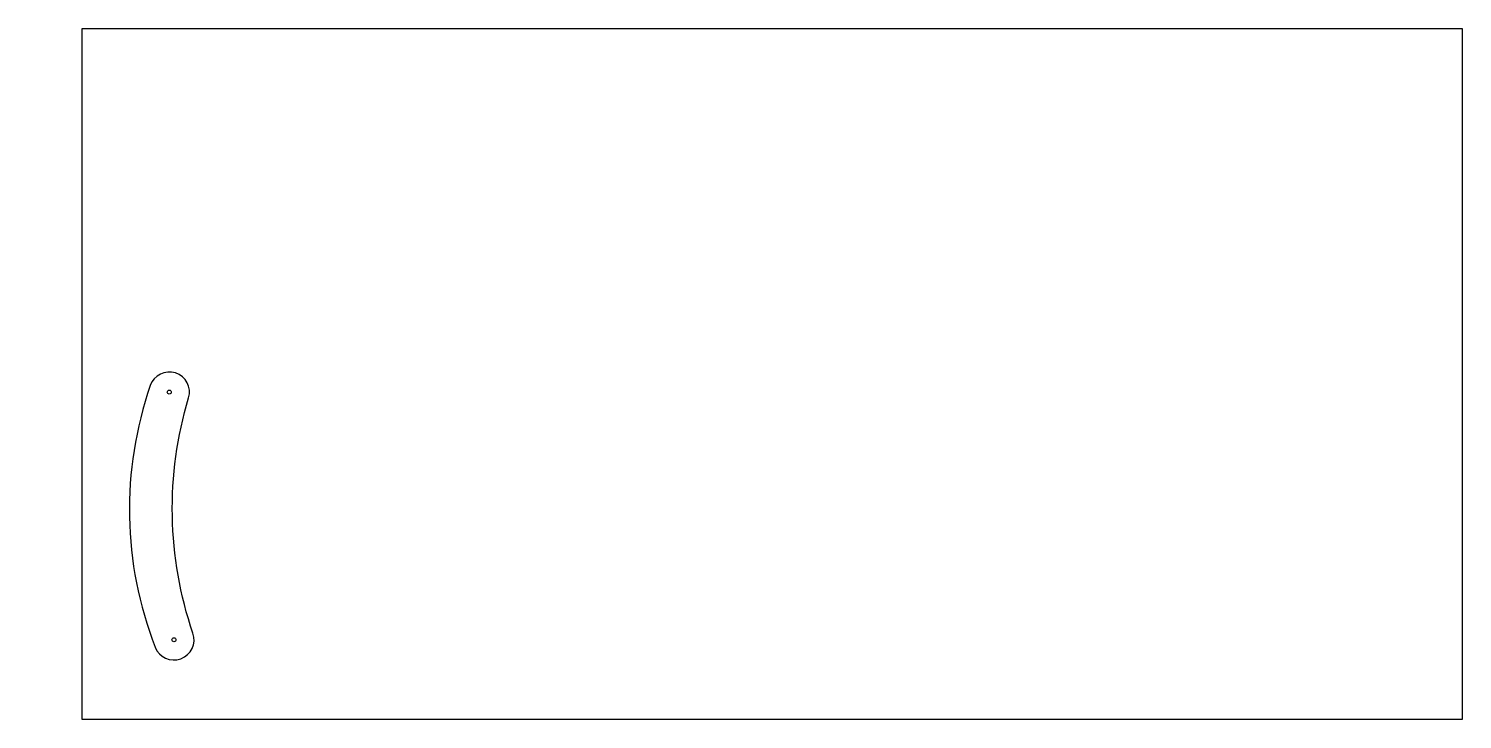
# Model space of a CAD drawing. Header units: millimetres. Extents: x 1003 to 3495, y -181 to 1019.
import ezdxf

# ---------------------------------------------------------------- set-up
doc = ezdxf.new("R2010")
doc.units = ezdxf.units.MM
doc.header["$MEASUREMENT"] = 0
doc.layers.add('Default', color=18, linetype='Continuous', true_color=0x000000)

# ---------------------------------------------------------------- blocks, each defined once
blk = doc.blocks.new('brazo5piezas 01')
at = {"color": 0, "linetype": 'ByBlock', "lineweight": -2}
for centre in [(0, 475), (245.1, 121.2)]:
    blk.add_circle(centre, 3.5, dxfattribs=at)
for centre, radius, start, end in [((0, 475), 35, 54.9038, 232.5106), ((-358.4, -35.1), 658.4, 14.5167, 54.9038), ((245.1, 121.2), 35, 196.9099, 14.5167)]:
    blk.add_arc(centre, radius, start, end, dxfattribs=at)
at = {"color": 0, "linetype": 'ByBlock', "lineweight": -2, "extrusion": (0, 0, -1)}
blk.add_arc((428.4, -83.5), 668.9, 127.4894, 163.0901, dxfattribs=at)

msp = doc.modelspace()

# ---------------------------------------------------------------- linework, layer by layer
at = {"layer": 'Default'}
msp.add_lwpolyline([(1095.4, -181.1), (3495.4, -181.1), (3495.4, 1018.9), (1095.4, 1018.9), (1095.4, -181.1)], dxfattribs=at)

# ---------------------------------------------------------------- block references
at = {"layer": 'Default', "rotation": 146.3561760398476}
msp.add_blockref('brazo5piezas 01', (1518.8, 352.5), dxfattribs=at)

doc.saveas('drawing.dxf')
